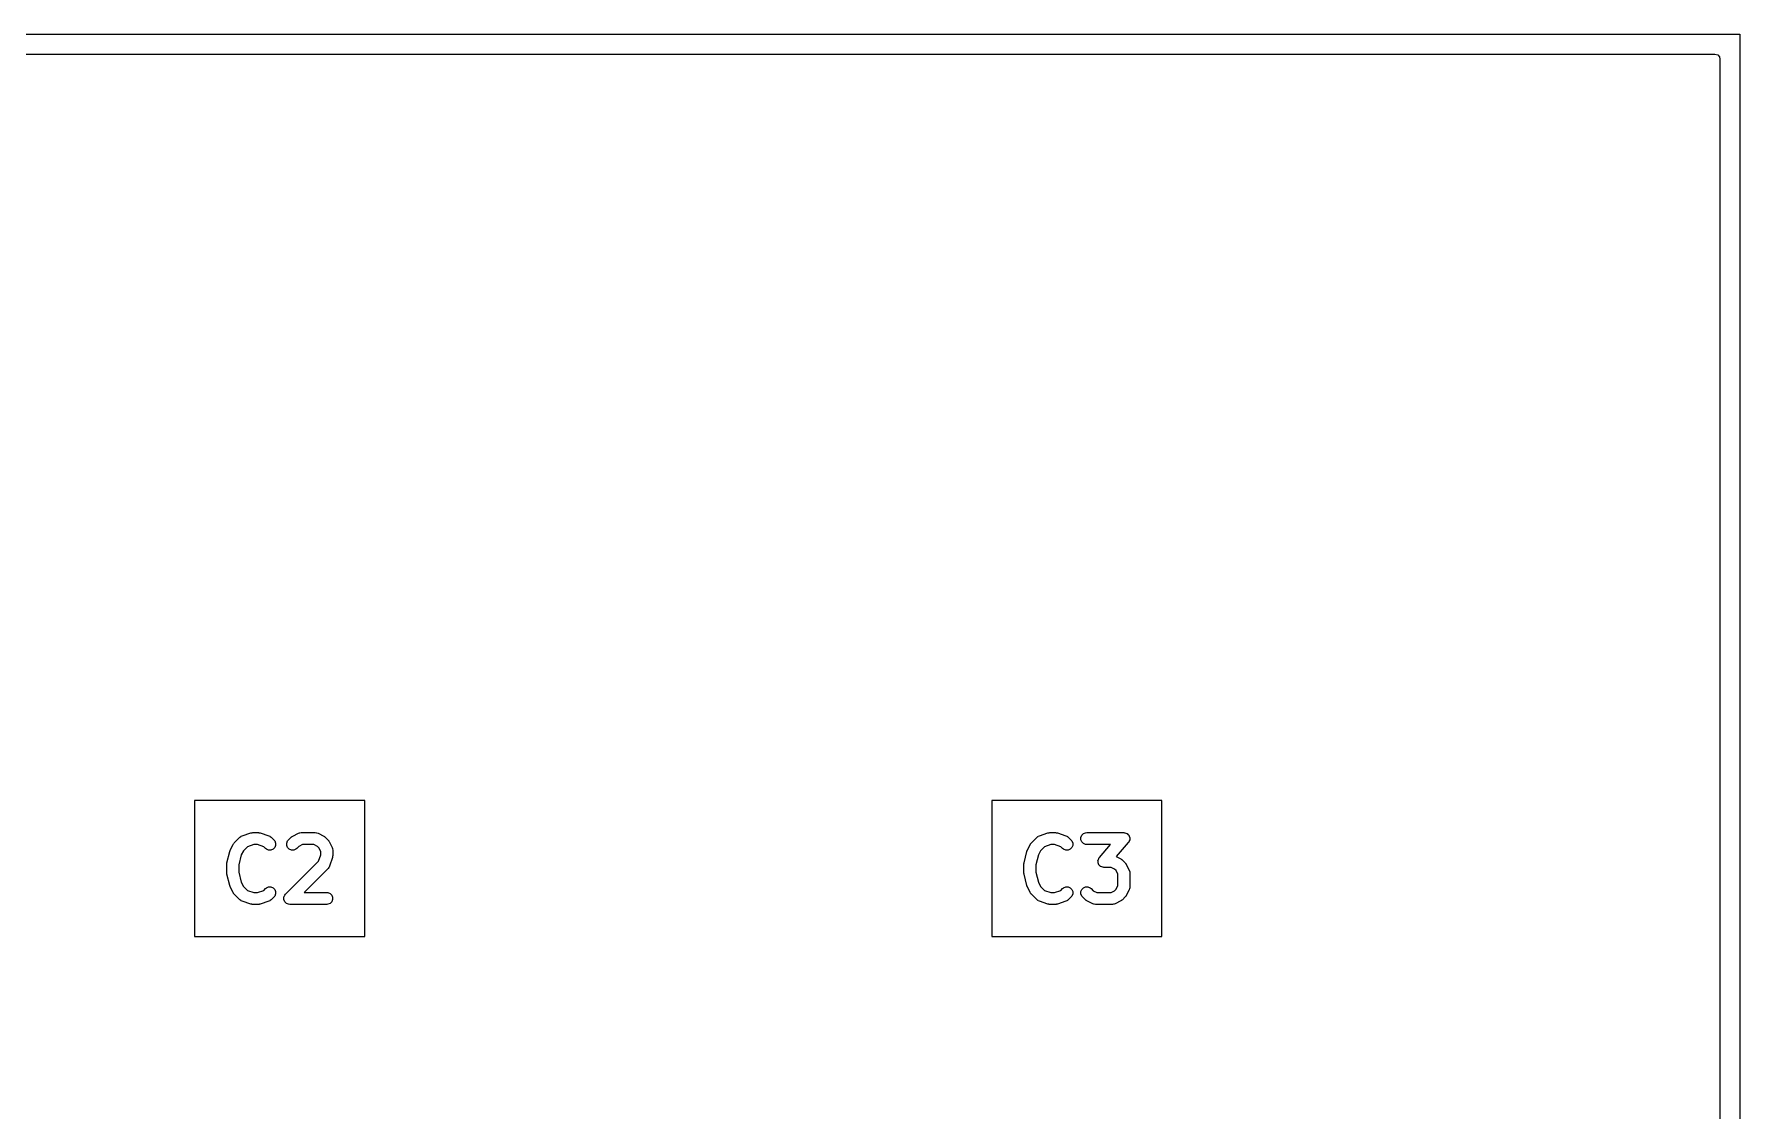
# Model space of a CAD drawing. Extents: x 20 to 124, y -124 to -20.
# Drawn here: x 81.2 to 124, y -47 to -20 of the extents above; entities that cross this region are included whole.
import ezdxf

# ---------------------------------------------------------------- set-up
doc = ezdxf.new("R2010")
doc.units = 0
doc.layers.add('BLACK', color=7, linetype='CONTINUOUS')
doc.layers.add('WHITE', color=7, linetype='CONTINUOUS')

msp = doc.modelspace()

# ---------------------------------------------------------------- linework, layer by layer
at = {"layer": 'BLACK', "linetype": 'CONTINUOUS'}
for p, q in [((20.6245, -20.5005), (123.3755, -20.5005)), ((123.3755, -20.5005), (123.442539, -20.520185)), ((123.442539, -20.520185), (123.488294, -20.572989)), ((123.488294, -20.572989), (123.4995, -20.6245)), ((123.4995, -20.6245), (123.4995, -123.3755)), ((89.499677, -39.216103), (85.227105, -39.216103)), ((85.227105, -39.216103), (85.227105, -42.630553)), ((89.499677, -42.630553), (89.499677, -39.216103)), ((109.499677, -39.216103), (105.227105, -39.216103)), ((105.227105, -39.216103), (105.227105, -42.630553)), ((109.499677, -42.630553), (109.499677, -39.216103)), ((86.2221, -40.281548), (86.364957, -40.138691)), ((86.364957, -40.138691), (86.387687, -40.120036)), ((86.387687, -40.120036), (86.392668, -40.117972)), ((86.392668, -40.117972), (86.396738, -40.114443)), ((86.396738, -40.114443), (86.423589, -40.102455)), ((86.423589, -40.102455), (86.637874, -40.031026)), ((86.637874, -40.031026), (86.652383, -40.027726)), ((86.652383, -40.027726), (86.656045, -40.02621)), ((86.656045, -40.02621), (86.661353, -40.025687)), ((86.661353, -40.025687), (86.666548, -40.024506)), ((86.666548, -40.024506), (86.670497, -40.024786)), ((86.670497, -40.024786), (86.685309, -40.023328)), ((86.685309, -40.023328), (86.828166, -40.023328)), ((86.828166, -40.023328), (86.842977, -40.024786)), ((86.842977, -40.024786), (86.846927, -40.024506)), ((86.846927, -40.024506), (86.852121, -40.025687)), ((86.852121, -40.025687), (86.85743, -40.02621)), ((86.85743, -40.02621), (86.861092, -40.027727)), ((86.861092, -40.027727), (86.8756, -40.031026)), ((86.8756, -40.031026), (87.089886, -40.102454)), ((87.089886, -40.102454), (87.116737, -40.114443)), ((87.116737, -40.114443), (87.120807, -40.117973)), ((87.120807, -40.117973), (87.125787, -40.120036)), ((87.125787, -40.120036), (87.148518, -40.138691)), ((87.148518, -40.138691), (87.219946, -40.210119)), ((87.219946, -40.210119), (87.238601, -40.232849)), ((87.560588, -40.23285), (87.579243, -40.210119)), ((87.579243, -40.210119), (87.650671, -40.138691)), ((87.650671, -40.138691), (87.662173, -40.12925)), ((87.662173, -40.12925), (87.664769, -40.126258)), ((87.664769, -40.126258), (87.669278, -40.123419)), ((87.669278, -40.123419), (87.673401, -40.120036)), ((87.673401, -40.120036), (87.677063, -40.118519)), ((87.677063, -40.118519), (87.689655, -40.110593)), ((87.689655, -40.110593), (87.832513, -40.039164)), ((87.832513, -40.039164), (87.859976, -40.028654)), ((87.859976, -40.028654), (87.865353, -40.028271)), ((87.865353, -40.028271), (87.870331, -40.02621)), ((87.870331, -40.02621), (87.899595, -40.023328)), ((87.899595, -40.023328), (88.256737, -40.023328)), ((88.256737, -40.023328), (88.286001, -40.02621)), ((88.286001, -40.02621), (88.290978, -40.028271)), ((88.290978, -40.028271), (88.296356, -40.028654)), ((88.296356, -40.028654), (88.323819, -40.039164)), ((88.323819, -40.039164), (88.466677, -40.110593)), ((88.466677, -40.110593), (88.47927, -40.11852)), ((88.47927, -40.11852), (88.48293, -40.120036)), ((88.48293, -40.120036), (88.487049, -40.123417)), ((88.487049, -40.123417), (88.491563, -40.126258)), ((88.491563, -40.126258), (88.494159, -40.129251)), ((88.494159, -40.129251), (88.505661, -40.138691)), ((88.505661, -40.138691), (88.577089, -40.210119)), ((88.577089, -40.210119), (88.586529, -40.221621)), ((88.586529, -40.221621), (88.589522, -40.224217)), ((88.589522, -40.224217), (88.59236, -40.228726)), ((88.59236, -40.228726), (88.595744, -40.232849)), ((106.2221, -40.281548), (106.364957, -40.138691)), ((106.364957, -40.138691), (106.387687, -40.120036)), ((106.387687, -40.120036), (106.392668, -40.117972)), ((106.392668, -40.117972), (106.396738, -40.114443)), ((106.396738, -40.114443), (106.423589, -40.102455)), ((106.423589, -40.102455), (106.637874, -40.031026)), ((106.637874, -40.031026), (106.652383, -40.027726)), ((106.652383, -40.027726), (106.656045, -40.02621)), ((106.656045, -40.02621), (106.661353, -40.025687)), ((106.661353, -40.025687), (106.666548, -40.024506)), ((106.666548, -40.024506), (106.670497, -40.024786)), ((106.670497, -40.024786), (106.685309, -40.023328)), ((106.685309, -40.023328), (106.828166, -40.023328)), ((106.828166, -40.023328), (106.842977, -40.024786)), ((106.842977, -40.024786), (106.846927, -40.024506)), ((106.846927, -40.024506), (106.852121, -40.025687)), ((106.852121, -40.025687), (106.85743, -40.02621)), ((106.85743, -40.02621), (106.861092, -40.027727)), ((106.861092, -40.027727), (106.8756, -40.031026)), ((106.8756, -40.031026), (107.089886, -40.102454)), ((107.089886, -40.102454), (107.116737, -40.114443)), ((107.116737, -40.114443), (107.120807, -40.117973)), ((107.120807, -40.117973), (107.125787, -40.120036)), ((107.125787, -40.120036), (107.148518, -40.138691)), ((107.148518, -40.138691), (107.219946, -40.210119)), ((107.219946, -40.210119), (107.238601, -40.232849)), ((107.466762, -40.144064), (107.48916, -40.089992)), ((107.466762, -40.202592), (107.466762, -40.144064)), ((107.48916, -40.256664), (107.466762, -40.202592)), ((107.48916, -40.089992), (107.530544, -40.048608)), ((107.530544, -40.048608), (107.584616, -40.02621)), ((107.584616, -40.02621), (107.61388, -40.023328)), ((107.61388, -40.023328), (108.542452, -40.023328)), ((108.542452, -40.023328), (108.557929, -40.024852)), ((108.557929, -40.024852), (108.561864, -40.02459)), ((108.561864, -40.02459), (108.564574, -40.025506)), ((108.564574, -40.025506), (108.571716, -40.02621)), ((108.571716, -40.02621), (108.59423, -40.035536)), ((108.59423, -40.035536), (108.617306, -40.04334)), ((108.617306, -40.04334), (108.621113, -40.046671)), ((108.621113, -40.046671), (108.625788, -40.048608)), ((108.625788, -40.048608), (108.643017, -40.065837)), ((108.643017, -40.065837), (108.661353, -40.081881)), ((108.661353, -40.081881), (108.663595, -40.086415)), ((108.663595, -40.086415), (108.667172, -40.089992)), ((108.667172, -40.089992), (108.676498, -40.112508)), ((108.680245, -40.225103), (108.67244, -40.248183)), ((108.676498, -40.112508), (108.687297, -40.134344)), ((108.68957, -40.202592), (108.680245, -40.225103)), ((108.687297, -40.134344), (108.687633, -40.139388)), ((108.687633, -40.139388), (108.68957, -40.144064)), ((108.68957, -40.144064), (108.68957, -40.168439)), ((108.68957, -40.168439), (108.69119, -40.19274)), ((108.69119, -40.19274), (108.68957, -40.19753)), ((108.68957, -40.19753), (108.68957, -40.202592)), ((86.039788, -40.779805), (86.111216, -40.494091)), ((86.111216, -40.494091), (86.111987, -40.491932)), ((86.111987, -40.491932), (86.112064, -40.490852)), ((86.112064, -40.490852), (86.116722, -40.478677)), ((86.116722, -40.478677), (86.121109, -40.4664)), ((86.121109, -40.4664), (86.121753, -40.465529)), ((86.121753, -40.465529), (86.122573, -40.463389)), ((86.122573, -40.463389), (86.194002, -40.320532)), ((86.194002, -40.320532), (86.201929, -40.307938)), ((86.201929, -40.307938), (86.203445, -40.304279)), ((86.203445, -40.304279), (86.206826, -40.300159)), ((86.206826, -40.300159), (86.209667, -40.295646)), ((86.209667, -40.295646), (86.21266, -40.293049)), ((86.21266, -40.293049), (86.2221, -40.281548)), ((86.398263, -40.582827), (86.335309, -40.834648)), ((86.451444, -40.476467), (86.398263, -40.582827)), ((86.55205, -40.375861), (86.451444, -40.476467)), ((86.709652, -40.323328), (86.55205, -40.375861)), ((86.803826, -40.323328), (86.709652, -40.323328)), ((86.961424, -40.375861), (86.803826, -40.323328)), ((87.007814, -40.422251), (86.961424, -40.375861)), ((87.030544, -40.440906), (87.007814, -40.422251)), ((87.084617, -40.463302), (87.030544, -40.440906)), ((87.143143, -40.463302), (87.084617, -40.463302)), ((87.197215, -40.440906), (87.143143, -40.463302)), ((87.238601, -40.39952), (87.197215, -40.440906)), ((87.238601, -40.232849), (87.260997, -40.286922)), ((87.260997, -40.345448), (87.238601, -40.39952)), ((87.260997, -40.286922), (87.260997, -40.345448)), ((87.538191, -40.286922), (87.560588, -40.23285)), ((87.538191, -40.345448), (87.538191, -40.286922)), ((87.560588, -40.39952), (87.538191, -40.345448)), ((87.601974, -40.440906), (87.560588, -40.39952)), ((87.656046, -40.463303), (87.601974, -40.440906)), ((87.714572, -40.463303), (87.656046, -40.463303)), ((87.768644, -40.440906), (87.714572, -40.463303)), ((87.791375, -40.422251), (87.768644, -40.440906)), ((87.845591, -40.368035), (87.791375, -40.422251)), ((87.935005, -40.323328), (87.845591, -40.368035)), ((88.221327, -40.323328), (87.935005, -40.323328)), ((88.310741, -40.368035), (88.221327, -40.323328)), ((88.347745, -40.405039), (88.310741, -40.368035)), ((88.339918, -40.735157), (88.392452, -40.577559)), ((88.392452, -40.494452), (88.347745, -40.405039)), ((88.392452, -40.577559), (88.392452, -40.494452)), ((88.595744, -40.232849), (88.59726, -40.236511)), ((88.59726, -40.236511), (88.605187, -40.249103)), ((88.605187, -40.249103), (88.676616, -40.391959)), ((88.684754, -40.649335), (88.613325, -40.86362)), ((88.676616, -40.391959), (88.687125, -40.419423)), ((88.688053, -40.634825), (88.684754, -40.649335)), ((88.687125, -40.419423), (88.687506, -40.424797)), ((88.687506, -40.424797), (88.68957, -40.429778)), ((88.68957, -40.631164), (88.688053, -40.634825)), ((88.68957, -40.429778), (88.692452, -40.459042)), ((88.690092, -40.625855), (88.68957, -40.631164)), ((88.691274, -40.620661), (88.690092, -40.625855)), ((88.692452, -40.6019), (88.690993, -40.616711)), ((88.690993, -40.616711), (88.691274, -40.620661)), ((88.692452, -40.459042), (88.692452, -40.6019)), ((106.039788, -40.779805), (106.111216, -40.494091)), ((106.111216, -40.494091), (106.111987, -40.491932)), ((106.111987, -40.491932), (106.112064, -40.490852)), ((106.112064, -40.490852), (106.116722, -40.478677)), ((106.116722, -40.478677), (106.121109, -40.4664)), ((106.121109, -40.4664), (106.121753, -40.465529)), ((106.121753, -40.465529), (106.122573, -40.463389)), ((106.122573, -40.463389), (106.194002, -40.320532)), ((106.194002, -40.320532), (106.201929, -40.307938)), ((106.201929, -40.307938), (106.203445, -40.304279)), ((106.203445, -40.304279), (106.206826, -40.300159)), ((106.206826, -40.300159), (106.209667, -40.295646)), ((106.209667, -40.295646), (106.21266, -40.293049)), ((106.21266, -40.293049), (106.2221, -40.281548)), ((106.398263, -40.582827), (106.335309, -40.834648)), ((106.451444, -40.476467), (106.398263, -40.582827)), ((106.55205, -40.375861), (106.451444, -40.476467)), ((106.709652, -40.323328), (106.55205, -40.375861)), ((106.803826, -40.323328), (106.709652, -40.323328)), ((106.961424, -40.375861), (106.803826, -40.323328)), ((107.007814, -40.422251), (106.961424, -40.375861)), ((107.030544, -40.440906), (107.007814, -40.422251)), ((107.084617, -40.463302), (107.030544, -40.440906)), ((107.143143, -40.463302), (107.084617, -40.463302)), ((107.197215, -40.440906), (107.143143, -40.463302)), ((107.238601, -40.39952), (107.197215, -40.440906)), ((107.238601, -40.232849), (107.260997, -40.286922)), ((107.260997, -40.345448), (107.238601, -40.39952)), ((107.260997, -40.286922), (107.260997, -40.345448)), ((107.530544, -40.298048), (107.48916, -40.256664)), ((107.584616, -40.320446), (107.530544, -40.298048)), ((107.61388, -40.323328), (107.584616, -40.320446)), ((108.211887, -40.323328), (107.61388, -40.323328)), ((107.917732, -40.661421), (107.920521, -40.658631)), ((107.920521, -40.658631), (107.929565, -40.645981)), ((107.929565, -40.645981), (108.211887, -40.323328)), ((108.655338, -40.272104), (108.348404, -40.622886)), ((108.348404, -40.622886), (108.466677, -40.682021)), ((108.664381, -40.259454), (108.655338, -40.272104)), ((108.667172, -40.256664), (108.664381, -40.259454)), ((108.668267, -40.254019), (108.667172, -40.256664)), ((108.67244, -40.248183), (108.668267, -40.254019)), ((86.035309, -40.816185), (86.035811, -40.811081)), ((86.035309, -41.030471), (86.035309, -40.816185)), ((86.035811, -41.035574), (86.035309, -41.030471)), ((86.035486, -40.808894), (86.037105, -40.797943)), ((86.035811, -40.811081), (86.035486, -40.808894)), ((86.035486, -41.037762), (86.035811, -41.035574)), ((86.037105, -41.048712), (86.035486, -41.037762)), ((86.037105, -40.797943), (86.038191, -40.786921)), ((86.038191, -41.059735), (86.037105, -41.048712)), ((86.038191, -40.786921), (86.039038, -40.784876)), ((86.039038, -41.061779), (86.038191, -41.059735)), ((86.039038, -40.784876), (86.039788, -40.779805)), ((86.039788, -41.066851), (86.039038, -41.061779)), ((86.111216, -41.352565), (86.039788, -41.066851)), ((86.335309, -40.834648), (86.335309, -41.012007)), ((86.335309, -41.012007), (86.398263, -41.263828)), ((87.507814, -41.567262), (88.339918, -40.735157)), ((88.577089, -40.922251), (87.976012, -41.523328)), ((88.595744, -40.899521), (88.577089, -40.922251)), ((88.597807, -40.894539), (88.595744, -40.899521)), ((88.601337, -40.89047), (88.597807, -40.894539)), ((88.613325, -40.86362), (88.601337, -40.89047)), ((106.035309, -40.816185), (106.035811, -40.811081)), ((106.035309, -41.030471), (106.035309, -40.816185)), ((106.035811, -41.035574), (106.035309, -41.030471)), ((106.035486, -40.808894), (106.037105, -40.797943)), ((106.035811, -40.811081), (106.035486, -40.808894)), ((106.035486, -41.037762), (106.035811, -41.035574)), ((106.037105, -41.048712), (106.035486, -41.037762)), ((106.037105, -40.797943), (106.038191, -40.786921)), ((106.038191, -41.059735), (106.037105, -41.048712)), ((106.038191, -40.786921), (106.039038, -40.784876)), ((106.039038, -41.061779), (106.038191, -41.059735)), ((106.039038, -40.784876), (106.039788, -40.779805)), ((106.039788, -41.066851), (106.039038, -41.061779)), ((106.111216, -41.352565), (106.039788, -41.066851)), ((106.335309, -40.834648), (106.335309, -41.012007)), ((106.335309, -41.012007), (106.398263, -41.263828)), ((107.893713, -40.725345), (107.895334, -40.720552)), ((107.895334, -40.749654), (107.893713, -40.725345)), ((107.895334, -40.715493), (107.904657, -40.692984)), ((107.895334, -40.720552), (107.895334, -40.715493)), ((107.895334, -40.774021), (107.895334, -40.749654)), ((107.89727, -40.778696), (107.895334, -40.774021)), ((107.897607, -40.783741), (107.89727, -40.778696)), ((107.908405, -40.805576), (107.897607, -40.783741)), ((107.904657, -40.692984), (107.912464, -40.669903)), ((107.917732, -40.828093), (107.908405, -40.805576)), ((107.912464, -40.669903), (107.916635, -40.664066)), ((107.916635, -40.664066), (107.917732, -40.661421)), ((107.921308, -40.831669), (107.917732, -40.828093)), ((107.923551, -40.836204), (107.921308, -40.831669)), ((107.941886, -40.852247), (107.923551, -40.836204)), ((107.959116, -40.869477), (107.941886, -40.852247)), ((107.96379, -40.871413), (107.959116, -40.869477)), ((107.967598, -40.874745), (107.96379, -40.871413)), ((107.990679, -40.882551), (107.967598, -40.874745)), ((108.013188, -40.891875), (107.990679, -40.882551)), ((108.020325, -40.892577), (108.013188, -40.891875)), ((108.02304, -40.893496), (108.020325, -40.892577)), ((108.026979, -40.893233), (108.02304, -40.893496)), ((108.042452, -40.894757), (108.026979, -40.893233)), ((108.221328, -40.894757), (108.042452, -40.894757)), ((108.310741, -40.939463), (108.221328, -40.894757)), ((108.347744, -40.976467), (108.310741, -40.939463)), ((108.392452, -41.065881), (108.347744, -40.976467)), ((108.392452, -41.352203), (108.392452, -41.065881)), ((108.466677, -40.682021), (108.479271, -40.689949)), ((108.479271, -40.689949), (108.482931, -40.691465)), ((108.482931, -40.691465), (108.487051, -40.694846)), ((108.487051, -40.694846), (108.491562, -40.697686)), ((108.491562, -40.697686), (108.494156, -40.700677)), ((108.494156, -40.700677), (108.505662, -40.71012)), ((108.505662, -40.71012), (108.57709, -40.781549)), ((108.57709, -40.781549), (108.586528, -40.793049)), ((108.586528, -40.793049), (108.589522, -40.795646)), ((108.589522, -40.795646), (108.592362, -40.800158)), ((108.592362, -40.800158), (108.595744, -40.804279)), ((108.595744, -40.804279), (108.597259, -40.807938)), ((108.597259, -40.807938), (108.605187, -40.820532)), ((108.605187, -40.820532), (108.676616, -40.963388)), ((108.676616, -40.963388), (108.687125, -40.990852)), ((108.687125, -40.990852), (108.687506, -40.996226)), ((108.687506, -40.996226), (108.68957, -41.001207)), ((108.68957, -41.001207), (108.692452, -41.030471)), ((108.692452, -41.030471), (108.692452, -41.387614)), ((86.111987, -41.354723), (86.111216, -41.352565)), ((86.112064, -41.355804), (86.111987, -41.354723)), ((86.116722, -41.367978), (86.112064, -41.355804)), ((86.121109, -41.380256), (86.116722, -41.367978)), ((86.121753, -41.381126), (86.121109, -41.380256)), ((86.122573, -41.383267), (86.121753, -41.381126)), ((86.194002, -41.526124), (86.122573, -41.383267)), ((86.398263, -41.263828), (86.451444, -41.370188)), ((86.451444, -41.370188), (86.552049, -41.470794)), ((86.552049, -41.470794), (86.709652, -41.523328)), ((86.803823, -41.523328), (86.961425, -41.470794)), ((86.961425, -41.470794), (87.007813, -41.424406)), ((87.007813, -41.424406), (87.030544, -41.405751)), ((87.030544, -41.405751), (87.084616, -41.383354)), ((87.084616, -41.383354), (87.143142, -41.383353)), ((87.143142, -41.383353), (87.197214, -41.40575)), ((87.197214, -41.40575), (87.2386, -41.447135)), ((87.2386, -41.447135), (87.260997, -41.501207)), ((87.260997, -41.501207), (87.260998, -41.559733)), ((106.111987, -41.354723), (106.111216, -41.352565)), ((106.112064, -41.355804), (106.111987, -41.354723)), ((106.116722, -41.367978), (106.112064, -41.355804)), ((106.121109, -41.380256), (106.116722, -41.367978)), ((106.121753, -41.381126), (106.121109, -41.380256)), ((106.122573, -41.383267), (106.121753, -41.381126)), ((106.194002, -41.526124), (106.122573, -41.383267)), ((106.398263, -41.263828), (106.451444, -41.370188)), ((106.451444, -41.370188), (106.552049, -41.470794)), ((106.552049, -41.470794), (106.709652, -41.523328)), ((106.803823, -41.523328), (106.961425, -41.470794)), ((106.961425, -41.470794), (107.007813, -41.424406)), ((107.007813, -41.424406), (107.030544, -41.405751)), ((107.030544, -41.405751), (107.084616, -41.383354)), ((107.084616, -41.383354), (107.143142, -41.383353)), ((107.143142, -41.383353), (107.197214, -41.40575)), ((107.197214, -41.40575), (107.2386, -41.447135)), ((107.2386, -41.447135), (107.260997, -41.501207)), ((107.260997, -41.501207), (107.260998, -41.559733)), ((107.466762, -41.501208), (107.489159, -41.447136)), ((107.466762, -41.559734), (107.466762, -41.501208)), ((107.489159, -41.447136), (107.530545, -41.40575)), ((107.530545, -41.40575), (107.584617, -41.383353)), ((107.584617, -41.383353), (107.643143, -41.383353)), ((107.643143, -41.383353), (107.697215, -41.40575)), ((107.697215, -41.40575), (107.719946, -41.424405)), ((107.719946, -41.424405), (107.774162, -41.478621)), ((107.774162, -41.478621), (107.863576, -41.523328)), ((108.221328, -41.523328), (108.310741, -41.478621)), ((108.310741, -41.478621), (108.347744, -41.441617)), ((108.347744, -41.441617), (108.392452, -41.352203)), ((108.676616, -41.454697), (108.605187, -41.597553)), ((108.687125, -41.427233), (108.676616, -41.454697)), ((108.687506, -41.421858), (108.687125, -41.427233)), ((108.68957, -41.416878), (108.687506, -41.421858)), ((108.692452, -41.387614), (108.68957, -41.416878)), ((86.201929, -41.538717), (86.194002, -41.526124)), ((86.203445, -41.542377), (86.201929, -41.538717)), ((86.206826, -41.546496), (86.203445, -41.542377)), ((86.209667, -41.55101), (86.206826, -41.546496)), ((86.21266, -41.553606), (86.209667, -41.55101)), ((86.2221, -41.565108), (86.21266, -41.553606)), ((86.364957, -41.707966), (86.2221, -41.565108)), ((86.387687, -41.726621), (86.364957, -41.707966)), ((86.392666, -41.728683), (86.387687, -41.726621)), ((86.396738, -41.732215), (86.392666, -41.728683)), ((86.423589, -41.744203), (86.396738, -41.732215)), ((86.637875, -41.815631), (86.423589, -41.744203)), ((86.652387, -41.81893), (86.637875, -41.815631)), ((86.656045, -41.820446), (86.652387, -41.81893)), ((86.661347, -41.820968), (86.656045, -41.820446)), ((86.666549, -41.822151), (86.661347, -41.820968)), ((86.670503, -41.821869), (86.666549, -41.822151)), ((86.685309, -41.823328), (86.670503, -41.821869)), ((86.828166, -41.823328), (86.685309, -41.823328)), ((86.709652, -41.523328), (86.803823, -41.523328)), ((86.842971, -41.821869), (86.828166, -41.823328)), ((86.846926, -41.822151), (86.842971, -41.821869)), ((86.852127, -41.820968), (86.846926, -41.822151)), ((86.85743, -41.820446), (86.852127, -41.820968)), ((86.861087, -41.81893), (86.85743, -41.820446)), ((86.8756, -41.815631), (86.861087, -41.81893)), ((87.089886, -41.744203), (86.8756, -41.815631)), ((87.116737, -41.732215), (87.089886, -41.744203)), ((87.12081, -41.728681), (87.116737, -41.732215)), ((87.125788, -41.72662), (87.12081, -41.728681)), ((87.148519, -41.707965), (87.125788, -41.72662)), ((87.219947, -41.636536), (87.148519, -41.707965)), ((87.238601, -41.613806), (87.219947, -41.636536)), ((87.260998, -41.559733), (87.238601, -41.613806)), ((87.466762, -41.644065), (87.469881, -41.636536)), ((87.466762, -41.702591), (87.466762, -41.644065)), ((87.489159, -41.756663), (87.466762, -41.702591)), ((87.469881, -41.636536), (87.476039, -41.621667)), ((87.476039, -41.621667), (87.489159, -41.589993)), ((87.489159, -41.589993), (87.507814, -41.567262)), ((87.530545, -41.798049), (87.489159, -41.756663)), ((87.562219, -41.811168), (87.530545, -41.798049)), ((87.584616, -41.820446), (87.562219, -41.811168)), ((87.61388, -41.823328), (87.584616, -41.820446)), ((88.542452, -41.823328), (87.61388, -41.823328)), ((87.976012, -41.523328), (88.542452, -41.523328)), ((88.542452, -41.523328), (88.571716, -41.52621)), ((88.571716, -41.820446), (88.542452, -41.823328)), ((88.571716, -41.52621), (88.625788, -41.548608)), ((88.625788, -41.798048), (88.571716, -41.820446)), ((88.625788, -41.548608), (88.667172, -41.589992)), ((88.667172, -41.756664), (88.625788, -41.798048)), ((88.667172, -41.589992), (88.68957, -41.644064)), ((88.68957, -41.702592), (88.667172, -41.756664)), ((88.68957, -41.644064), (88.68957, -41.702592)), ((106.201929, -41.538717), (106.194002, -41.526124)), ((106.203445, -41.542377), (106.201929, -41.538717)), ((106.206826, -41.546496), (106.203445, -41.542377)), ((106.209667, -41.55101), (106.206826, -41.546496)), ((106.21266, -41.553606), (106.209667, -41.55101)), ((106.2221, -41.565108), (106.21266, -41.553606)), ((106.364957, -41.707966), (106.2221, -41.565108)), ((106.387687, -41.726621), (106.364957, -41.707966)), ((106.392666, -41.728683), (106.387687, -41.726621)), ((106.396738, -41.732215), (106.392666, -41.728683)), ((106.423589, -41.744203), (106.396738, -41.732215)), ((106.637875, -41.815631), (106.423589, -41.744203)), ((106.652387, -41.81893), (106.637875, -41.815631)), ((106.656045, -41.820446), (106.652387, -41.81893)), ((106.661347, -41.820968), (106.656045, -41.820446)), ((106.666549, -41.822151), (106.661347, -41.820968)), ((106.670503, -41.821869), (106.666549, -41.822151)), ((106.685309, -41.823328), (106.670503, -41.821869)), ((106.828166, -41.823328), (106.685309, -41.823328)), ((106.709652, -41.523328), (106.803823, -41.523328)), ((106.842971, -41.821869), (106.828166, -41.823328)), ((106.846926, -41.822151), (106.842971, -41.821869)), ((106.852127, -41.820968), (106.846926, -41.822151)), ((106.85743, -41.820446), (106.852127, -41.820968)), ((106.861087, -41.81893), (106.85743, -41.820446)), ((106.8756, -41.815631), (106.861087, -41.81893)), ((107.089886, -41.744203), (106.8756, -41.815631)), ((107.116737, -41.732215), (107.089886, -41.744203)), ((107.12081, -41.728681), (107.116737, -41.732215)), ((107.125788, -41.72662), (107.12081, -41.728681)), ((107.148519, -41.707965), (107.125788, -41.72662)), ((107.219947, -41.636536), (107.148519, -41.707965)), ((107.238601, -41.613806), (107.219947, -41.636536)), ((107.260998, -41.559733), (107.238601, -41.613806)), ((107.489159, -41.613806), (107.466762, -41.559734)), ((107.507814, -41.636537), (107.489159, -41.613806)), ((107.579243, -41.707966), (107.507814, -41.636537)), ((107.590747, -41.717407), (107.579243, -41.707966)), ((107.593342, -41.720399), (107.590747, -41.717407)), ((107.597851, -41.723237), (107.593342, -41.720399)), ((107.601974, -41.726621), (107.597851, -41.723237)), ((107.605635, -41.728137), (107.601974, -41.726621)), ((107.618227, -41.736064), (107.605635, -41.728137)), ((107.761085, -41.807492), (107.618227, -41.736064)), ((107.788548, -41.818002), (107.761085, -41.807492)), ((107.793923, -41.818383), (107.788548, -41.818002)), ((107.798902, -41.820446), (107.793923, -41.818383)), ((107.828166, -41.823328), (107.798902, -41.820446)), ((108.256737, -41.823328), (107.828166, -41.823328)), ((107.863576, -41.523328), (108.221328, -41.523328)), ((108.286001, -41.820446), (108.256737, -41.823328)), ((108.290979, -41.818383), (108.286001, -41.820446)), ((108.296355, -41.818002), (108.290979, -41.818383)), ((108.323818, -41.807492), (108.296355, -41.818002)), ((108.466677, -41.736064), (108.323818, -41.807492)), ((108.479271, -41.728135), (108.466677, -41.736064)), ((108.482931, -41.72662), (108.479271, -41.728135)), ((108.487051, -41.723238), (108.482931, -41.72662)), ((108.491562, -41.720399), (108.487051, -41.723238)), ((108.494156, -41.717407), (108.491562, -41.720399)), ((108.505662, -41.707965), (108.494156, -41.717407)), ((108.57709, -41.636536), (108.505662, -41.707965)), ((108.586528, -41.625035), (108.57709, -41.636536)), ((108.589522, -41.622439), (108.586528, -41.625035)), ((108.592362, -41.617926), (108.589522, -41.622439)), ((108.595744, -41.613806), (108.592362, -41.617926)), ((108.597259, -41.610146), (108.595744, -41.613806)), ((108.605187, -41.597553), (108.597259, -41.610146)), ((85.227105, -42.630553), (89.499677, -42.630553)), ((105.227105, -42.630553), (109.499677, -42.630553))]:
    msp.add_line(p, q, dxfattribs=at)
at = {"layer": 'WHITE', "linetype": 'CONTINUOUS'}
for p, q in [((20, -20), (124, -20)), ((124, -20), (124, -124))]:
    msp.add_line(p, q, dxfattribs=at)

doc.saveas('drawing.dxf')
